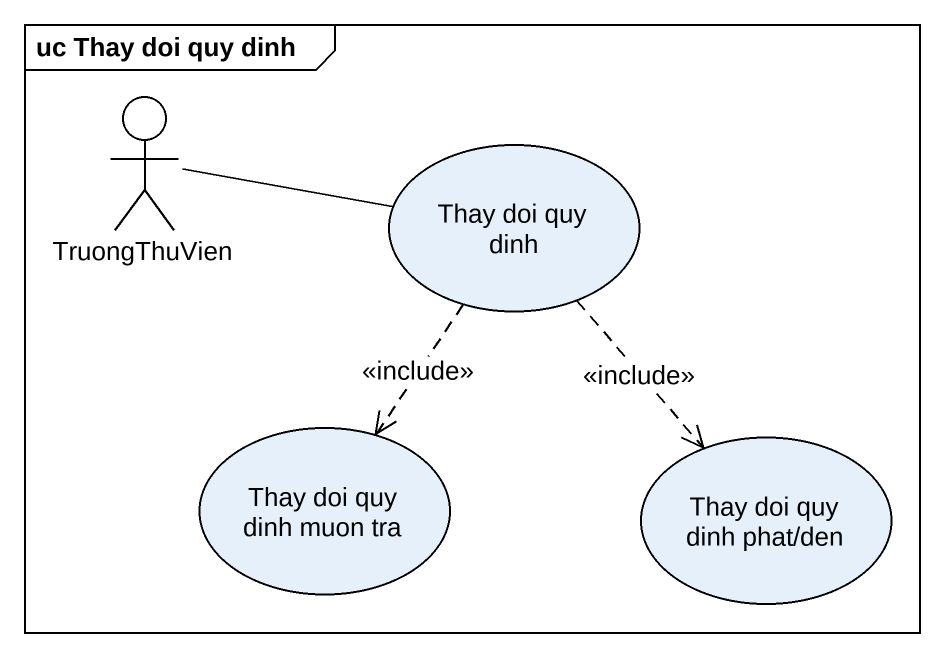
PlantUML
@startuml
mainframe uc Thay doi quy dinh
actor TruongThuVien
usecase "Thay doi quy dinh" as Thay_doi_quy_dinh
usecase "Thay doi quy dinh muon tra" as Thay_doi_quy_dinh_muon_tra
usecase "Thay doi quy dinh phat/den" as Thay_doi_quy_dinh_phat_den
TruongThuVien -right- Thay_doi_quy_dinh
Thay_doi_quy_dinh ..> Thay_doi_quy_dinh_muon_tra : <<include>>
Thay_doi_quy_dinh ..> Thay_doi_quy_dinh_phat_den : <<include>>
@enduml
